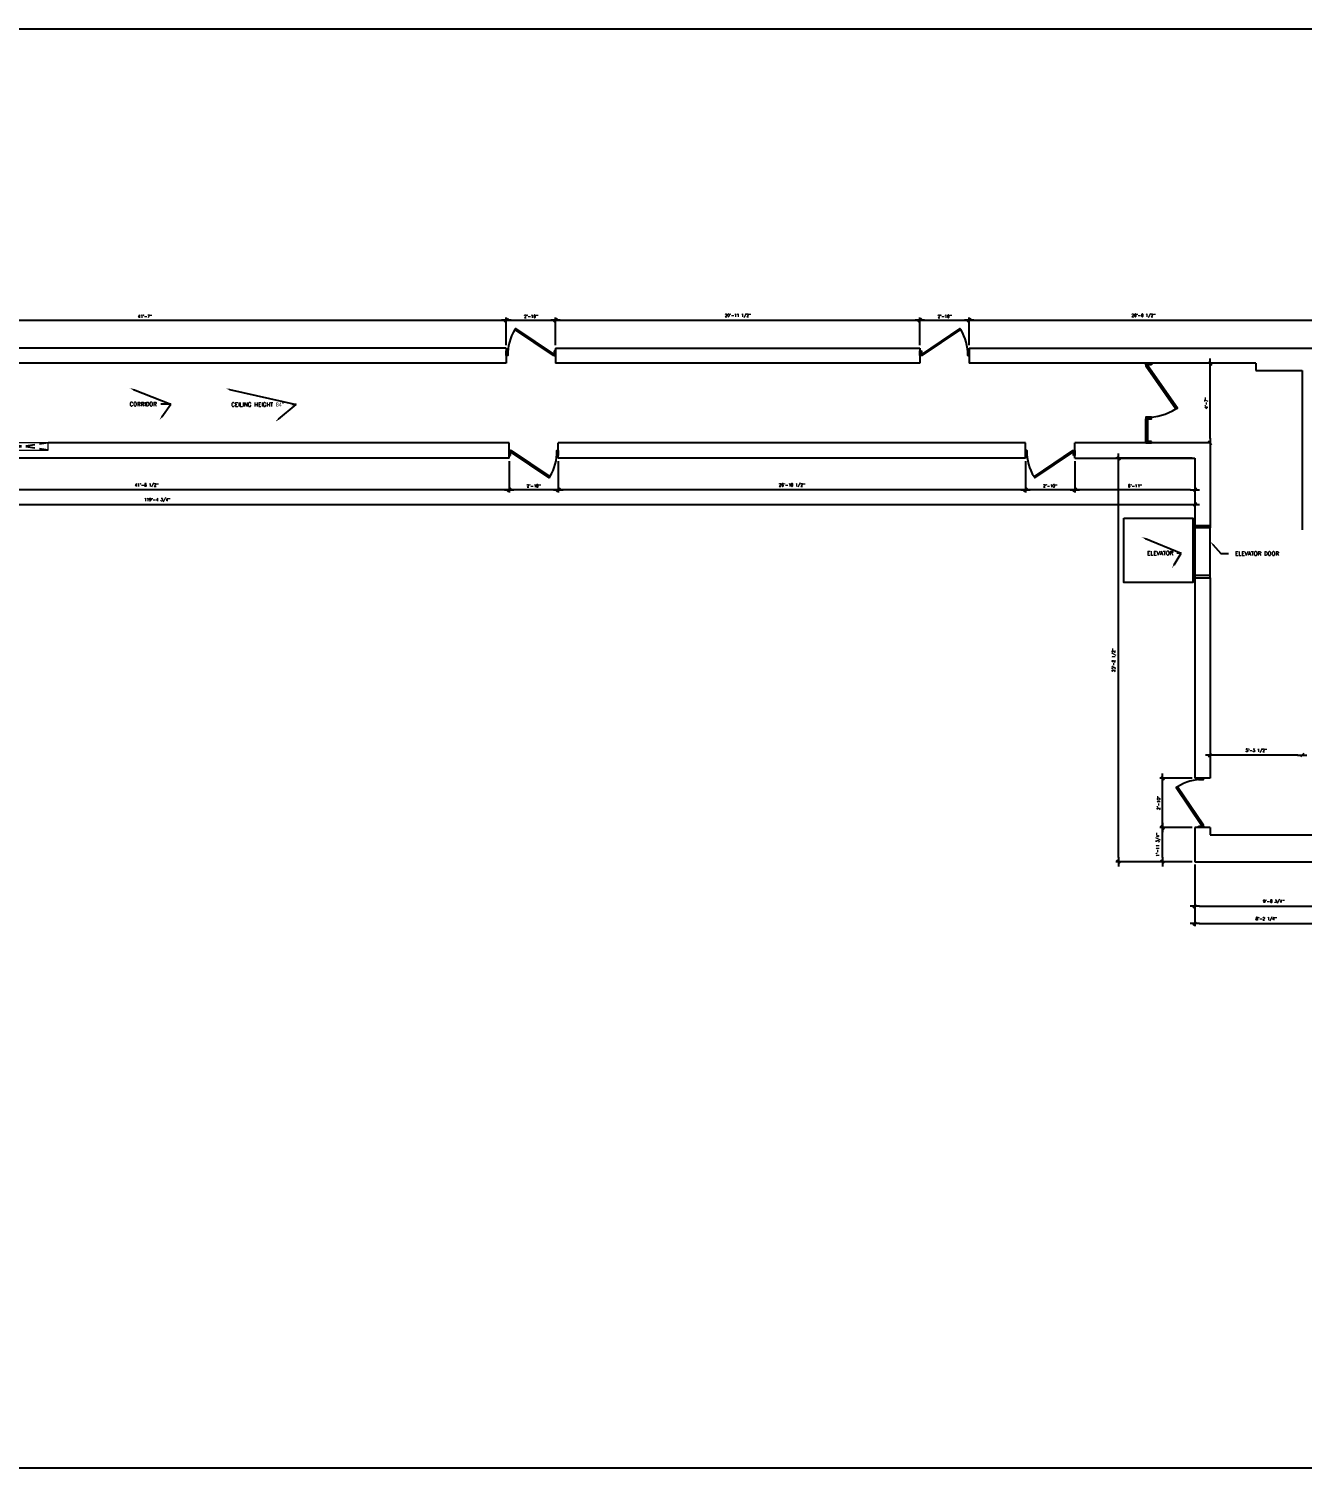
# Model space of a CAD drawing. Header units: inches. Extents: x -11160 to 9368, y -3485 to 2663.
# Drawn here: x -4415 to -3536, y -2214 to -1220 of the extents above; entities that cross this region are included whole.
import ezdxf
from ezdxf import colors
from ezdxf.entities.mleader import LeaderData, LeaderLine
from ezdxf.math import Vec2, Vec3

# ---------------------------------------------------------------- set-up
doc = ezdxf.new("R2010")
doc.units = ezdxf.units.IN
doc.header["$MEASUREMENT"] = 0
doc.linetypes.add('HIDDEN', pattern=[0.375, 0.25, -0.125])
for name, color, linetype in [('A-WALL', 4, 'Continuous'), ('A-WINDOW', 1, 'Continuous'), ('SM-COM-PLUMBING', 2, 'Continuous'), ('SM-FF-HATCH', 8, 'Continuous'), ('SM-RCP-TEXT', 2, 'Continuous'), ('YP-DOOR', 1, 'Continuous')]:
    doc.layers.add(name, color=color, linetype=linetype)
doc.layers.add('I-8-Gray', color=1, linetype='Continuous', lineweight=9)
doc.styles.add('SM-LEADER-00', font='romans.shx')
doc.styles.add('SMI-24', font='romans.shx', dxfattribs={"height": 2})
doc.dimstyles.new('SMI-24', dxfattribs={"dimscale": 24, "dimtxt": 2, "dimasz": 0.125, "dimexe": 0.078125, "dimexo": 0.078125, "dimgap": 0.0625, "dimtad": 1, "dimdec": 3, "dimrnd": 0.25, "dimzin": 3, "dimdsep": 46, "dimlunit": 4, "dimtxsty": 'SMI-24', "dimblk": 'SMI-thick', "dimcen": 0.09375, "dimclrd": 1, "dimclre": 1, "dimclrt": 2, "dimadec": 0, "dimazin": 0, "dimtfac": 0.09375, "dimtdec": 3, "dimtmove": 2, "dimatfit": 3, "dimfxl": 0.078125, "dimfrac": 2, "dimtolj": 1, "dimtzin": 3, "dimarcsym": 0})

# ---------------------------------------------------------------- blocks, each defined once
blk = doc.blocks.new('SMI-thick')
at = {"color": 0, "linetype": 'Continuous'}
blk.add_line((-1.08, 0), (1.08, 0), dxfattribs=at)
at = {"color": 4, "linetype": 'Continuous'}
blk.add_line((0.39, 0.39), (-0.39, -0.39), dxfattribs=at)
blk = doc.blocks.new('*D547')
at = {"layer": 'A-WALL', "color": 1, "lineweight": -2, "transparency": 16777216}
for p, q in [((-3609.6, -1796.86), (-3609.6, -1827.43)), ((-3500.96, -1796.86), (-3500.96, -1827.43)), ((-3606.6, -1825.55), (-3503.96, -1825.55))]:
    blk.add_line(p, q, dxfattribs=at)
at = {"layer": 'Defpoints', "color": 0, "transparency": 16777216}
for p in [(-3609.6, -1794.99), (-3500.96, -1794.99), (-3500.96, -1825.55)]:
    blk.add_point(p, dxfattribs=at)
at = {"layer": 'A-WALL', "color": 1, "lineweight": -2, "transparency": 16777216, "xscale": 3, "yscale": 3, "zscale": 3, "rotation": 180}
blk.add_blockref('SMI-thick', (-3609.6, -1825.55), dxfattribs=at)
at = {"layer": 'A-WALL', "color": 1, "lineweight": -2, "transparency": 16777216, "xscale": 3, "yscale": 3, "zscale": 3}
blk.add_blockref('SMI-thick', (-3500.96, -1825.55), dxfattribs=at)
at = {"layer": 'A-WALL', "color": 2, "transparency": 16777216, "insert": (-3555.28, -1822.53), "char_height": 2, "attachment_point": 5, "style": 'SMI-24'}
blk.add_mtext('\\A1;9\'-0 3/4"', dxfattribs=at)
blk = doc.blocks.new('*D575')
at = {"layer": 'Defpoints', "color": 0, "transparency": 16777216}
for p in [(-3609.6, -1794.99), (-3511.37, -1794.99), (-3511.37, -1837.64)]:
    blk.add_point(p, dxfattribs=at)
at = {"layer": 'SM-COM-PLUMBING', "color": 1, "lineweight": -2, "transparency": 16777216}
for p, q in [((-3609.6, -1796.86), (-3609.6, -1839.52)), ((-3511.37, -1796.86), (-3511.37, -1839.52)), ((-3606.6, -1837.64), (-3514.37, -1837.64))]:
    blk.add_line(p, q, dxfattribs=at)
at = {"layer": 'SM-COM-PLUMBING', "color": 1, "lineweight": -2, "transparency": 16777216, "xscale": 3, "yscale": 3, "zscale": 3, "rotation": 180}
blk.add_blockref('SMI-thick', (-3609.6, -1837.64), dxfattribs=at)
at = {"layer": 'SM-COM-PLUMBING', "color": 1, "lineweight": -2, "transparency": 16777216, "xscale": 3, "yscale": 3, "zscale": 3}
blk.add_blockref('SMI-thick', (-3511.37, -1837.64), dxfattribs=at)
at = {"layer": 'SM-COM-PLUMBING', "color": 2, "transparency": 16777216, "insert": (-3560.48, -1834.62), "char_height": 2, "attachment_point": 5, "style": 'SMI-24'}
blk.add_mtext('\\A1;8\'-2 1/4"', dxfattribs=at)
blk = doc.blocks.new('*D576')
at = {"layer": 'Defpoints', "color": 0, "transparency": 16777216}
for p in [(-3632, -1771.31), (-3609.6, -1771.31), (-3609.6, -1794.99)]:
    blk.add_point(p, dxfattribs=at)
at = {"layer": 'SM-COM-PLUMBING', "color": 1, "lineweight": -2, "transparency": 16777216}
for p, q in [((-3611.47, -1771.31), (-3633.87, -1771.31)), ((-3632, -1791.99), (-3632, -1774.31)), ((-3611.47, -1794.99), (-3633.87, -1794.99))]:
    blk.add_line(p, q, dxfattribs=at)
at = {"layer": 'SM-COM-PLUMBING', "color": 1, "lineweight": -2, "transparency": 16777216, "xscale": 3, "yscale": 3, "zscale": 3}
for p, rotation in [((-3632, -1771.31), 90), ((-3632, -1794.99), 270)]:
    blk.add_blockref('SMI-thick', p, dxfattribs=dict(at, rotation=rotation))
at = {"layer": 'SM-COM-PLUMBING', "color": 2, "transparency": 16777216, "insert": (-3635.02, -1783.15), "char_height": 2, "attachment_point": 5, "rotation": 90, "style": 'SMI-24'}
blk.add_mtext('\\A1;1\'-11 3/4"', dxfattribs=at)
blk = doc.blocks.new('*D577')
at = {"layer": 'Defpoints', "color": 0, "transparency": 16777216}
for p in [(-3632, -1737.31), (-3609.6, -1737.31), (-3609.6, -1771.31)]:
    blk.add_point(p, dxfattribs=at)
at = {"layer": 'SM-COM-PLUMBING', "color": 1, "lineweight": -2, "transparency": 16777216}
for p, q in [((-3611.47, -1737.31), (-3633.87, -1737.31)), ((-3632, -1768.31), (-3632, -1740.31)), ((-3611.47, -1771.31), (-3633.87, -1771.31))]:
    blk.add_line(p, q, dxfattribs=at)
at = {"layer": 'SM-COM-PLUMBING', "color": 1, "lineweight": -2, "transparency": 16777216, "xscale": 3, "yscale": 3, "zscale": 3}
for p, rotation in [((-3632, -1737.31), 90), ((-3632, -1771.31), 270)]:
    blk.add_blockref('SMI-thick', p, dxfattribs=dict(at, rotation=rotation))
at = {"layer": 'SM-COM-PLUMBING', "color": 2, "transparency": 16777216, "insert": (-3634.69, -1754.31), "char_height": 2, "attachment_point": 5, "rotation": 90, "style": 'SMI-24'}
blk.add_mtext('\\A1;2\'-10"', dxfattribs=at)
blk = doc.blocks.new('*D578')
at = {"layer": 'Defpoints', "color": 0, "transparency": 16777216}
for p in [(-3662.41, -1516.49), (-3609.6, -1516.49), (-3609.6, -1794.99)]:
    blk.add_point(p, dxfattribs=at)
at = {"layer": 'SM-COM-PLUMBING', "color": 1, "lineweight": -2, "transparency": 16777216}
for p, q in [((-3611.47, -1516.49), (-3664.29, -1516.49)), ((-3662.41, -1791.99), (-3662.41, -1519.49)), ((-3611.47, -1794.99), (-3664.29, -1794.99))]:
    blk.add_line(p, q, dxfattribs=at)
at = {"layer": 'SM-COM-PLUMBING', "color": 1, "lineweight": -2, "transparency": 16777216, "xscale": 3, "yscale": 3, "zscale": 3}
for p, rotation in [((-3662.41, -1516.49), 90), ((-3662.41, -1794.99), 270)]:
    blk.add_blockref('SMI-thick', p, dxfattribs=dict(at, rotation=rotation))
at = {"layer": 'SM-COM-PLUMBING', "color": 2, "transparency": 16777216, "insert": (-3665.44, -1655.74), "char_height": 2, "attachment_point": 5, "rotation": 90, "style": 'SMI-24'}
blk.add_mtext('\\A1;23\'-2 1/2"', dxfattribs=at)
blk = doc.blocks.new('*D579')
at = {"layer": 'Defpoints', "color": 0, "transparency": 16777216}
for p in [(-3599.04, -1450.93), (-3599.04, -1450.93), (-3599.04, -1505.93)]:
    blk.add_point(p, dxfattribs=at)
at = {"layer": 'SM-COM-PLUMBING', "color": 1, "lineweight": -2, "transparency": 16777216}
blk.add_line((-3599.04, -1502.93), (-3599.04, -1453.93), dxfattribs=at)
at = {"layer": 'SM-COM-PLUMBING', "color": 1, "lineweight": -2, "transparency": 16777216, "xscale": 3, "yscale": 3, "zscale": 3}
for p, rotation in [((-3599.04, -1450.93), 90), ((-3599.04, -1505.93), 270)]:
    blk.add_blockref('SMI-thick', p, dxfattribs=dict(at, rotation=rotation))
at = {"layer": 'SM-COM-PLUMBING', "color": 2, "transparency": 16777216, "insert": (-3601.73, -1478.43), "char_height": 2, "attachment_point": 5, "rotation": 90, "style": 'SMI-24'}
blk.add_mtext('\\A1;4\'-7"', dxfattribs=at)
blk = doc.blocks.new('*D580')
at = {"layer": 'Defpoints', "color": 0, "transparency": 16777216}
for p in [(-3599.04, -1721.49), (-3599.04, -1721.49), (-3535.55, -1721.49)]:
    blk.add_point(p, dxfattribs=at)
at = {"layer": 'SM-COM-PLUMBING', "color": 1, "lineweight": -2, "transparency": 16777216}
blk.add_line((-3538.55, -1721.49), (-3596.04, -1721.49), dxfattribs=at)
at = {"layer": 'SM-COM-PLUMBING', "color": 1, "lineweight": -2, "transparency": 16777216, "xscale": 3, "yscale": 3, "zscale": 3, "rotation": 180}
blk.add_blockref('SMI-thick', (-3599.04, -1721.49), dxfattribs=at)
at = {"layer": 'SM-COM-PLUMBING', "color": 1, "lineweight": -2, "transparency": 16777216, "xscale": 3, "yscale": 3, "zscale": 3}
blk.add_blockref('SMI-thick', (-3535.55, -1721.49), dxfattribs=at)
at = {"layer": 'SM-COM-PLUMBING', "color": 2, "transparency": 16777216, "insert": (-3567.3, -1718.46), "char_height": 2, "attachment_point": 5, "style": 'SMI-24'}
blk.add_mtext('\\A1;5\'-3 1/2"', dxfattribs=at)
blk = doc.blocks.new('*D581')
at = {"layer": 'Defpoints', "color": 0, "transparency": 16777216}
for p in [(-3692.54, -1516.49), (-3609.6, -1516.49), (-3692.54, -1538.2)]:
    blk.add_point(p, dxfattribs=at)
at = {"layer": 'SM-COM-PLUMBING', "color": 1, "lineweight": -2, "transparency": 16777216}
for p, q in [((-3692.54, -1518.36), (-3692.54, -1540.08)), ((-3609.6, -1518.36), (-3609.6, -1540.08)), ((-3612.6, -1538.2), (-3689.54, -1538.2))]:
    blk.add_line(p, q, dxfattribs=at)
at = {"layer": 'SM-COM-PLUMBING', "color": 1, "lineweight": -2, "transparency": 16777216, "xscale": 3, "yscale": 3, "zscale": 3, "rotation": 180}
blk.add_blockref('SMI-thick', (-3692.54, -1538.2), dxfattribs=at)
at = {"layer": 'SM-COM-PLUMBING', "color": 1, "lineweight": -2, "transparency": 16777216, "xscale": 3, "yscale": 3, "zscale": 3}
blk.add_blockref('SMI-thick', (-3609.6, -1538.2), dxfattribs=at)
at = {"layer": 'SM-COM-PLUMBING', "color": 2, "transparency": 16777216, "insert": (-3651.07, -1535.51), "char_height": 2, "attachment_point": 5, "style": 'SMI-24'}
blk.add_mtext('\\A1;6\'-11"', dxfattribs=at)
blk = doc.blocks.new('*D582')
at = {"layer": 'Defpoints', "color": 0, "transparency": 16777216}
for p in [(-3726.54, -1516.49), (-3692.54, -1516.49), (-3726.54, -1538.2)]:
    blk.add_point(p, dxfattribs=at)
at = {"layer": 'SM-COM-PLUMBING', "color": 1, "lineweight": -2, "transparency": 16777216}
for p, q in [((-3726.54, -1518.36), (-3726.54, -1540.08)), ((-3692.54, -1518.36), (-3692.54, -1540.08)), ((-3695.54, -1538.2), (-3723.54, -1538.2))]:
    blk.add_line(p, q, dxfattribs=at)
at = {"layer": 'SM-COM-PLUMBING', "color": 1, "lineweight": -2, "transparency": 16777216, "xscale": 3, "yscale": 3, "zscale": 3, "rotation": 180}
blk.add_blockref('SMI-thick', (-3726.54, -1538.2), dxfattribs=at)
at = {"layer": 'SM-COM-PLUMBING', "color": 1, "lineweight": -2, "transparency": 16777216, "xscale": 3, "yscale": 3, "zscale": 3}
blk.add_blockref('SMI-thick', (-3692.54, -1538.2), dxfattribs=at)
at = {"layer": 'SM-COM-PLUMBING', "color": 2, "transparency": 16777216, "insert": (-3709.54, -1535.51), "char_height": 2, "attachment_point": 5, "style": 'SMI-24'}
blk.add_mtext('\\A1;2\'-10"', dxfattribs=at)
blk = doc.blocks.new('*D583')
at = {"layer": 'Defpoints', "color": 0, "transparency": 16777216}
for p in [(-4049.02, -1516.49), (-3726.54, -1516.49), (-4049.02, -1538.2)]:
    blk.add_point(p, dxfattribs=at)
at = {"layer": 'SM-COM-PLUMBING', "color": 1, "lineweight": -2, "transparency": 16777216}
for p, q in [((-4049.02, -1518.36), (-4049.02, -1540.08)), ((-3726.54, -1518.36), (-3726.54, -1540.08)), ((-3729.54, -1538.2), (-4046.02, -1538.2))]:
    blk.add_line(p, q, dxfattribs=at)
at = {"layer": 'SM-COM-PLUMBING', "color": 1, "lineweight": -2, "transparency": 16777216, "xscale": 3, "yscale": 3, "zscale": 3, "rotation": 180}
blk.add_blockref('SMI-thick', (-4049.02, -1538.2), dxfattribs=at)
at = {"layer": 'SM-COM-PLUMBING', "color": 1, "lineweight": -2, "transparency": 16777216, "xscale": 3, "yscale": 3, "zscale": 3}
blk.add_blockref('SMI-thick', (-3726.54, -1538.2), dxfattribs=at)
at = {"layer": 'SM-COM-PLUMBING', "color": 2, "transparency": 16777216, "insert": (-3887.78, -1535.18), "char_height": 2, "attachment_point": 5, "style": 'SMI-24'}
blk.add_mtext('\\A1;26\'-10 1/2"', dxfattribs=at)
blk = doc.blocks.new('*D584')
at = {"layer": 'Defpoints', "color": 0, "transparency": 16777216}
for p in [(-4083.02, -1516.49), (-4049.02, -1516.49), (-4083.02, -1538.2)]:
    blk.add_point(p, dxfattribs=at)
at = {"layer": 'SM-COM-PLUMBING', "color": 1, "lineweight": -2, "transparency": 16777216}
for p, q in [((-4083.02, -1518.36), (-4083.02, -1540.08)), ((-4049.02, -1518.36), (-4049.02, -1540.08)), ((-4052.02, -1538.2), (-4080.02, -1538.2))]:
    blk.add_line(p, q, dxfattribs=at)
at = {"layer": 'SM-COM-PLUMBING', "color": 1, "lineweight": -2, "transparency": 16777216, "xscale": 3, "yscale": 3, "zscale": 3, "rotation": 180}
blk.add_blockref('SMI-thick', (-4083.02, -1538.2), dxfattribs=at)
at = {"layer": 'SM-COM-PLUMBING', "color": 1, "lineweight": -2, "transparency": 16777216, "xscale": 3, "yscale": 3, "zscale": 3}
blk.add_blockref('SMI-thick', (-4049.02, -1538.2), dxfattribs=at)
at = {"layer": 'SM-COM-PLUMBING', "color": 2, "transparency": 16777216, "insert": (-4066.02, -1535.51), "char_height": 2, "attachment_point": 5, "style": 'SMI-24'}
blk.add_mtext('\\A1;2\'-10"', dxfattribs=at)
blk = doc.blocks.new('*D585')
at = {"layer": 'Defpoints', "color": 0, "transparency": 16777216}
for p in [(-4583.4, -1516.49), (-4083.02, -1516.49), (-4583.4, -1538.2)]:
    blk.add_point(p, dxfattribs=at)
at = {"layer": 'SM-COM-PLUMBING', "color": 1, "lineweight": -2, "transparency": 16777216}
for p, q in [((-4583.4, -1518.36), (-4583.4, -1540.08)), ((-4083.02, -1518.36), (-4083.02, -1540.08)), ((-4086.02, -1538.2), (-4580.4, -1538.2))]:
    blk.add_line(p, q, dxfattribs=at)
at = {"layer": 'SM-COM-PLUMBING', "color": 1, "lineweight": -2, "transparency": 16777216, "xscale": 3, "yscale": 3, "zscale": 3, "rotation": 180}
blk.add_blockref('SMI-thick', (-4583.4, -1538.2), dxfattribs=at)
at = {"layer": 'SM-COM-PLUMBING', "color": 1, "lineweight": -2, "transparency": 16777216, "xscale": 3, "yscale": 3, "zscale": 3}
blk.add_blockref('SMI-thick', (-4083.02, -1538.2), dxfattribs=at)
at = {"layer": 'SM-COM-PLUMBING', "color": 2, "transparency": 16777216, "insert": (-4333.21, -1535.18), "char_height": 2, "attachment_point": 5, "style": 'SMI-24'}
blk.add_mtext('\\A1;41\'-8 1/2"', dxfattribs=at)
blk = doc.blocks.new('*D592')
at = {"layer": 'Defpoints', "color": 0, "transparency": 16777216}
for p in [(-5042.28, -1505.93), (-3609.6, -1516.49), (-3609.6, -1548.38)]:
    blk.add_point(p, dxfattribs=at)
at = {"layer": 'SM-COM-PLUMBING', "color": 1, "lineweight": -2, "transparency": 16777216}
for p, q in [((-5042.28, -1507.8), (-5042.28, -1550.26)), ((-3609.6, -1518.36), (-3609.6, -1550.26)), ((-5039.28, -1548.38), (-3612.6, -1548.38))]:
    blk.add_line(p, q, dxfattribs=at)
at = {"layer": 'SM-COM-PLUMBING', "color": 1, "lineweight": -2, "transparency": 16777216, "xscale": 3, "yscale": 3, "zscale": 3, "rotation": 180}
blk.add_blockref('SMI-thick', (-5042.28, -1548.38), dxfattribs=at)
at = {"layer": 'SM-COM-PLUMBING', "color": 1, "lineweight": -2, "transparency": 16777216, "xscale": 3, "yscale": 3, "zscale": 3}
blk.add_blockref('SMI-thick', (-3609.6, -1548.38), dxfattribs=at)
at = {"layer": 'SM-COM-PLUMBING', "color": 2, "transparency": 16777216, "insert": (-4325.94, -1545.36), "char_height": 2, "attachment_point": 5, "style": 'SMI-24'}
blk.add_mtext('\\A1;119\'-4 3/4"', dxfattribs=at)
blk = doc.blocks.new('*D600')
at = {"layer": 'Defpoints', "color": 0, "transparency": 16777216}
for p in [(-4084.9, -1421.19), (-4583.94, -1440.36), (-4084.9, -1440.36)]:
    blk.add_point(p, dxfattribs=at)
at = {"layer": 'SM-COM-PLUMBING', "color": 1, "lineweight": -2, "transparency": 16777216}
for p, q in [((-4583.94, -1438.49), (-4583.94, -1419.31)), ((-4084.9, -1438.49), (-4084.9, -1419.31)), ((-4580.94, -1421.19), (-4087.9, -1421.19))]:
    blk.add_line(p, q, dxfattribs=at)
at = {"layer": 'SM-COM-PLUMBING', "color": 1, "lineweight": -2, "transparency": 16777216, "xscale": 3, "yscale": 3, "zscale": 3, "rotation": 180}
blk.add_blockref('SMI-thick', (-4583.94, -1421.19), dxfattribs=at)
at = {"layer": 'SM-COM-PLUMBING', "color": 1, "lineweight": -2, "transparency": 16777216, "xscale": 3, "yscale": 3, "zscale": 3}
blk.add_blockref('SMI-thick', (-4084.9, -1421.19), dxfattribs=at)
at = {"layer": 'SM-COM-PLUMBING', "color": 2, "transparency": 16777216, "insert": (-4334.42, -1418.5), "char_height": 2, "attachment_point": 5, "style": 'SMI-24'}
blk.add_mtext('\\A1;41\'-7"', dxfattribs=at)
blk = doc.blocks.new('*D601')
at = {"layer": 'Defpoints', "color": 0, "transparency": 16777216}
for p in [(-4050.9, -1421.19), (-4084.9, -1440.36), (-4050.9, -1440.36)]:
    blk.add_point(p, dxfattribs=at)
at = {"layer": 'SM-COM-PLUMBING', "color": 1, "lineweight": -2, "transparency": 16777216}
for p, q in [((-4084.9, -1438.49), (-4084.9, -1419.31)), ((-4050.9, -1438.49), (-4050.9, -1419.31)), ((-4081.9, -1421.19), (-4053.9, -1421.19))]:
    blk.add_line(p, q, dxfattribs=at)
at = {"layer": 'SM-COM-PLUMBING', "color": 1, "lineweight": -2, "transparency": 16777216, "xscale": 3, "yscale": 3, "zscale": 3, "rotation": 180}
blk.add_blockref('SMI-thick', (-4084.9, -1421.19), dxfattribs=at)
at = {"layer": 'SM-COM-PLUMBING', "color": 1, "lineweight": -2, "transparency": 16777216, "xscale": 3, "yscale": 3, "zscale": 3}
blk.add_blockref('SMI-thick', (-4050.9, -1421.19), dxfattribs=at)
at = {"layer": 'SM-COM-PLUMBING', "color": 2, "transparency": 16777216, "insert": (-4067.9, -1418.5), "char_height": 2, "attachment_point": 5, "style": 'SMI-24'}
blk.add_mtext('\\A1;2\'-10"', dxfattribs=at)
blk = doc.blocks.new('*D602')
at = {"layer": 'Defpoints', "color": 0, "transparency": 16777216}
for p in [(-3799.39, -1421.19), (-4050.9, -1440.36), (-3799.39, -1440.36)]:
    blk.add_point(p, dxfattribs=at)
at = {"layer": 'SM-COM-PLUMBING', "color": 1, "lineweight": -2, "transparency": 16777216}
for p, q in [((-4050.9, -1438.49), (-4050.9, -1419.31)), ((-3799.39, -1438.49), (-3799.39, -1419.31)), ((-4047.9, -1421.19), (-3802.39, -1421.19))]:
    blk.add_line(p, q, dxfattribs=at)
at = {"layer": 'SM-COM-PLUMBING', "color": 1, "lineweight": -2, "transparency": 16777216, "xscale": 3, "yscale": 3, "zscale": 3, "rotation": 180}
blk.add_blockref('SMI-thick', (-4050.9, -1421.19), dxfattribs=at)
at = {"layer": 'SM-COM-PLUMBING', "color": 1, "lineweight": -2, "transparency": 16777216, "xscale": 3, "yscale": 3, "zscale": 3}
blk.add_blockref('SMI-thick', (-3799.39, -1421.19), dxfattribs=at)
at = {"layer": 'SM-COM-PLUMBING', "color": 2, "transparency": 16777216, "insert": (-3925.14, -1418.16), "char_height": 2, "attachment_point": 5, "style": 'SMI-24'}
blk.add_mtext('\\A1;20\'-11 1/2"', dxfattribs=at)
blk = doc.blocks.new('*D603')
at = {"layer": 'Defpoints', "color": 0, "transparency": 16777216}
for p in [(-3765.39, -1421.19), (-3799.39, -1440.36), (-3765.39, -1440.36)]:
    blk.add_point(p, dxfattribs=at)
at = {"layer": 'SM-COM-PLUMBING', "color": 1, "lineweight": -2, "transparency": 16777216}
for p, q in [((-3799.39, -1438.49), (-3799.39, -1419.31)), ((-3765.39, -1438.49), (-3765.39, -1419.31)), ((-3796.39, -1421.19), (-3768.39, -1421.19))]:
    blk.add_line(p, q, dxfattribs=at)
at = {"layer": 'SM-COM-PLUMBING', "color": 1, "lineweight": -2, "transparency": 16777216, "xscale": 3, "yscale": 3, "zscale": 3, "rotation": 180}
blk.add_blockref('SMI-thick', (-3799.39, -1421.19), dxfattribs=at)
at = {"layer": 'SM-COM-PLUMBING', "color": 1, "lineweight": -2, "transparency": 16777216, "xscale": 3, "yscale": 3, "zscale": 3}
blk.add_blockref('SMI-thick', (-3765.39, -1421.19), dxfattribs=at)
at = {"layer": 'SM-COM-PLUMBING', "color": 2, "transparency": 16777216, "insert": (-3782.39, -1418.5), "char_height": 2, "attachment_point": 5, "style": 'SMI-24'}
blk.add_mtext('\\A1;2\'-10"', dxfattribs=at)
blk = doc.blocks.new('*D604')
at = {"layer": 'Defpoints', "color": 0, "transparency": 16777216}
for p in [(-3524.99, -1421.19), (-3765.39, -1440.36), (-3524.99, -1440.36)]:
    blk.add_point(p, dxfattribs=at)
at = {"layer": 'SM-COM-PLUMBING', "color": 1, "lineweight": -2, "transparency": 16777216}
for p, q in [((-3765.39, -1438.49), (-3765.39, -1419.31)), ((-3524.99, -1438.49), (-3524.99, -1419.31)), ((-3762.39, -1421.19), (-3527.99, -1421.19))]:
    blk.add_line(p, q, dxfattribs=at)
at = {"layer": 'SM-COM-PLUMBING', "color": 1, "lineweight": -2, "transparency": 16777216, "xscale": 3, "yscale": 3, "zscale": 3, "rotation": 180}
blk.add_blockref('SMI-thick', (-3765.39, -1421.19), dxfattribs=at)
at = {"layer": 'SM-COM-PLUMBING', "color": 1, "lineweight": -2, "transparency": 16777216, "xscale": 3, "yscale": 3, "zscale": 3}
blk.add_blockref('SMI-thick', (-3524.99, -1421.19), dxfattribs=at)
at = {"layer": 'SM-COM-PLUMBING', "color": 2, "transparency": 16777216, "insert": (-3645.19, -1418.16), "char_height": 2, "attachment_point": 5, "style": 'SMI-24'}
blk.add_mtext('\\A1;20\'-0 1/2"', dxfattribs=at)

msp = doc.modelspace()

# ---------------------------------------------------------------- linework, layer by layer
at = {"layer": 'A-WALL'}
for p, q in [((-4084.89551, -1440.36495), (-4583.94213, -1440.36495)), ((-4084.89551, -1440.36495), (-4084.89551, -1450.92601)), ((-4050.89551, -1440.36495), (-3799.38702, -1440.36495)), ((-4050.89551, -1440.36495), (-4050.89551, -1450.92601)), ((-3799.38702, -1440.36495), (-3799.38702, -1450.92601)), ((-3765.38702, -1440.36495), (-3524.99357, -1440.36495)), ((-3765.38702, -1440.36495), (-3765.38702, -1450.92601)), ((-4084.89551, -1450.92601), (-4583.94213, -1450.92601)), ((-3799.38702, -1450.92601), (-4050.89551, -1450.92601)), ((-3567.55464, -1450.92601), (-3765.38702, -1450.92601)), ((-3567.55464, -1450.92601), (-3567.55464, -1455.92601)), ((-3567.55464, -1455.92601), (-3535.55464, -1455.92601)), ((-3535.55464, -1455.92601), (-3535.55464, -1565.92601)), ((-4083.0157, -1505.92601), (-4401.03638, -1505.92601)), ((-4083.0157, -1516.48708), (-4083.0157, -1505.92601)), ((-3726.53638, -1505.92601), (-4049.0157, -1505.92601)), ((-4049.0157, -1516.48708), (-4049.0157, -1505.92601)), ((-3726.53638, -1516.48708), (-3726.53638, -1505.92601)), ((-3599.03638, -1505.92601), (-3692.53638, -1505.92601)), ((-3692.53638, -1516.48708), (-3692.53638, -1505.92601)), ((-3599.03638, -1505.92601), (-3599.03638, -1562.92601)), ((-4401.03638, -1516.48708), (-4573.90102, -1516.48708)), ((-4083.0157, -1516.48708), (-4401.03638, -1516.48708)), ((-3726.53638, -1516.48708), (-4049.0157, -1516.48708)), ((-3692.53638, -1516.48708), (-3609.59745, -1516.48708)), ((-3609.59745, -1516.48708), (-3609.59745, -1562.92601)), ((-3609.59745, -1562.92601), (-3599.03638, -1562.92601)), ((-3609.59745, -1598.92601), (-3599.03638, -1598.92601)), ((-3609.59745, -1598.92601), (-3609.59745, -1659.42601)), ((-3599.03638, -1598.92601), (-3599.03638, -1737.31029)), ((-3609.59745, -1659.42601), (-3609.59745, -1737.31029)), ((-3599.03638, -1737.31029), (-3609.59745, -1737.31029)), ((-3599.03638, -1771.31029), (-3609.59745, -1771.31029)), ((-3609.59745, -1771.31029), (-3609.59745, -1794.98708)), ((-3599.03638, -1771.31029), (-3599.03638, -1776.48708)), ((-3599.03638, -1776.48708), (-3500.95602, -1776.48708)), ((-3609.59745, -1794.98708), (-3500.95602, -1794.98708))]:
    msp.add_line(p, q, dxfattribs=at)
at = {"layer": 'A-WALL', "color": 8}
for centre, radius, start, end in [((-4051.79925, -1444.79358), 32.14749, 147.87178045, 181.51850923), ((-3798.48328, -1444.79358), 32.14749, 358.48149077, 32.12821955), ((-3642.49558, -1450.86022), 37.26895, 268.48149077, 302.12821955), ((-4082.11196, -1512.05845), 32.14749, 327.87178045, 1.51850923), ((-3693.44012, -1512.05845), 32.14749, 178.48149077, 212.12821955), ((-3604.52848, -1770.40655), 32.14749, 88.48149077, 122.12821955)]:
    msp.add_arc(centre, radius, start, end, dxfattribs=at)
at = {"layer": 'A-WINDOW', "color": 3}
for points in [[(-4083.93502, -1442.25676), (-4083.93502, -1445.64547), (-4084.89551, -1445.64547), (-4084.89551, -1442.25676)], [(-4051.856, -1442.25676), (-4051.856, -1445.64548), (-4050.89551, -1445.64548), (-4050.89551, -1442.25676)], [(-3798.42653, -1442.25676), (-3798.42653, -1445.64548), (-3799.38702, -1445.64548), (-3799.38702, -1442.25676)], [(-3766.34751, -1442.25676), (-3766.34751, -1445.64547), (-3765.38702, -1445.64547), (-3765.38702, -1442.25676)], [(-3639.55463, -1452.03952), (-3643.48321, -1452.03952), (-3643.48321, -1450.92601), (-3639.55463, -1450.92601)], [(-3639.55463, -1488.11608), (-3643.48321, -1488.11608), (-3643.48321, -1489.22959), (-3639.55463, -1489.22959)], [(-3639.55463, -1504.81251), (-3643.48321, -1504.81251), (-3643.48321, -1505.92601), (-3639.55463, -1505.92601)], [(-4082.05521, -1514.59527), (-4082.05521, -1511.20655), (-4083.0157, -1511.20655), (-4083.0157, -1514.59527)], [(-4049.97619, -1514.59527), (-4049.97619, -1511.20656), (-4049.0157, -1511.20656), (-4049.0157, -1514.59527)], [(-3725.57589, -1514.59527), (-3725.57589, -1511.20656), (-3726.53638, -1511.20656), (-3726.53638, -1514.59527)], [(-3693.49687, -1514.59527), (-3693.49687, -1511.20655), (-3692.53638, -1511.20655), (-3692.53638, -1514.59527)], [(-3607.0653, -1738.27078), (-3603.67658, -1738.27078), (-3603.67658, -1737.31029), (-3607.0653, -1737.31029)], [(-3607.06529, -1770.3498), (-3603.67657, -1770.3498), (-3603.67657, -1771.31029), (-3607.06529, -1771.31029)]]:
    msp.add_lwpolyline(points, close=True, dxfattribs=at)
at = {"layer": 'Defpoints', "color": 6}
msp.add_lwpolyline([(-5471.32461, -1220.03024), (-2050.75342, -1220.03024), (-2050.75342, -2213.56466), (-5471.32461, -2213.56466)], close=True, dxfattribs=at)
at = {"layer": 'I-8-Gray'}
msp.add_lwpolyline([(-4435.03638, -1510.91319), (-4401.03638, -1510.91319), (-4401.03638, -1505.92601), (-4435.03638, -1505.92601)], close=True, dxfattribs=at)
at = {"layer": 'SM-COM-PLUMBING'}
for p, q in [((-3609.59745, -1564.44513), (-3609.59745, -1597.4069)), ((-3599.03638, -1597.4069), (-3599.03638, -1564.44513))]:
    msp.add_line(p, q, dxfattribs=at)
for points in [[(-3658.78165, -1557.72625), (-3610.98207, -1557.72625), (-3610.98207, -1602.2722), (-3658.78165, -1602.2722)], [(-3609.59745, -1562.92601), (-3599.03638, -1562.92601), (-3599.03638, -1564.44513), (-3609.59745, -1564.44513)], [(-3609.59745, -1598.92601), (-3599.03638, -1598.92601), (-3599.03638, -1597.4069), (-3609.59745, -1597.4069)]]:
    msp.add_lwpolyline(points, close=True, dxfattribs=at)
at = {"layer": 'SM-FF-HATCH', "linetype": 'HIDDEN', "ltscale": 25}
for p, q in [((-4401.03638, -1505.92601), (-4435.03638, -1510.91319)), ((-4401.03638, -1510.91319), (-4435.03638, -1505.92601))]:
    msp.add_line(p, q, dxfattribs=at)
at = {"layer": 'YP-DOOR'}
for points in [[(-4051.856, -1444.78835), (-4052.43292, -1445.64548), (-4079.02368, -1427.69703), (-4078.47848, -1426.86908)], [(-3798.42653, -1444.78835), (-3797.84961, -1445.64548), (-3771.25885, -1427.69703), (-3771.80405, -1426.86908)], [(-3642.48953, -1452.03952), (-3643.48321, -1452.70836), (-3622.67537, -1482.4218), (-3621.71552, -1481.78975)], [(-3642.25813, -1504.81251), (-3643.53502, -1504.81251), (-3643.48321, -1489.23578), (-3642.25813, -1489.22339)], [(-4082.05521, -1512.06368), (-4081.47828, -1511.20655), (-4054.88753, -1529.155), (-4055.43273, -1529.98295)], [(-3693.49687, -1512.06368), (-3694.07379, -1511.20655), (-3720.66455, -1529.155), (-3720.11935, -1529.98295)], [(-3604.5337, -1770.3498), (-3603.67657, -1769.77288), (-3621.62502, -1743.18212), (-3622.45297, -1743.72732)]]:
    msp.add_lwpolyline(points, close=True, dxfattribs=at)

# ---------------------------------------------------------------- dimensions: what is measured, and where the dimension line sits
at = {"layer": 'A-WALL'}
dim = msp.add_linear_dim(base=(-3500.95602, -1825.55175), p1=(-3609.59745, -1794.98708), p2=(-3500.95602, -1794.98708), dimstyle='SMI-24', dxfattribs=at)
dim.commit()
dim.dimension.update_dxf_attribs({"geometry": '*D547', "text_midpoint": (-3555.27673, -1822.52794)})
at = {"layer": 'SM-COM-PLUMBING'}
for base, p1, p2, picture, middle in [((-4084.89551, -1421.18622), (-4583.94213, -1440.36495), (-4084.89551, -1440.36495), '*D600', (-4334.41882, -1418.49574)), ((-4050.89551, -1421.18622), (-4084.89551, -1440.36495), (-4050.89551, -1440.36495), '*D601', (-4067.89551, -1418.49574)), ((-3799.38702, -1421.18622), (-4050.89551, -1440.36495), (-3799.38702, -1440.36495), '*D602', (-3925.14126, -1418.16241)), ((-3765.38702, -1421.18622), (-3799.38702, -1440.36495), (-3765.38702, -1440.36495), '*D603', (-3782.38702, -1418.49574)), ((-3524.99357, -1421.18622), (-3765.38702, -1440.36495), (-3524.99357, -1440.36495), '*D604', (-3645.19029, -1418.16241)), ((-3609.59745, -1548.38323), (-5042.28121, -1505.92601), (-3609.59745, -1516.48708), '*D592', (-4325.93933, -1545.35942)), ((-4583.40102, -1538.20216), (-4083.0157, -1516.48708), (-4583.40102, -1516.48708), '*D585', (-4333.20836, -1535.17835)), ((-4083.0157, -1538.20216), (-4049.0157, -1516.48708), (-4083.0157, -1516.48708), '*D584', (-4066.0157, -1535.51168)), ((-4049.0157, -1538.20216), (-3726.53638, -1516.48708), (-4049.0157, -1516.48708), '*D583', (-3887.77604, -1535.17835)), ((-3726.53638, -1538.20216), (-3692.53638, -1516.48708), (-3726.53638, -1516.48708), '*D582', (-3709.53638, -1535.51168)), ((-3692.53638, -1538.20216), (-3609.59745, -1516.48708), (-3692.53638, -1516.48708), '*D581', (-3651.06691, -1535.51168)), ((-3599.03638, -1721.48708), (-3535.55464, -1721.48708), (-3599.03638, -1721.48708), '*D580', (-3567.29551, -1718.46327)), ((-3511.36929, -1837.64083), (-3609.59745, -1794.98708), (-3511.36929, -1794.98708), '*D575', (-3560.48337, -1834.61702))]:
    dim = msp.add_linear_dim(base=base, p1=p1, p2=p2, dimstyle='SMI-24', dxfattribs=at)
    dim.commit()
    dim.dimension.update_dxf_attribs({"geometry": picture, "text_midpoint": middle})
for base, p1, p2, picture, middle in [((-3599.03638, -1450.92601), (-3599.03638, -1505.92601), (-3599.03638, -1450.92601), '*D579', (-3601.72685, -1478.42601)), ((-3662.41328, -1516.48708), (-3609.59745, -1794.98708), (-3609.59745, -1516.48708), '*D578', (-3665.43709, -1655.73708)), ((-3631.99611, -1737.31029), (-3609.59745, -1771.31029), (-3609.59745, -1737.31029), '*D577', (-3634.68658, -1754.31029)), ((-3631.99611, -1771.31029), (-3609.59745, -1794.98708), (-3609.59745, -1771.31029), '*D576', (-3635.01992, -1783.14869))]:
    dim = msp.add_linear_dim(base=base, p1=p1, p2=p2, angle=90, dimstyle='SMI-24', dxfattribs=at)
    dim.commit()
    dim.dimension.update_dxf_attribs({"geometry": picture, "text_midpoint": middle})

# ---------------------------------------------------------------- leaders
at = {"layer": 'SM-RCP-TEXT'}
ml = msp.add_multileader_mtext('Standard', dxfattribs=at)
ml.set_content('CORRIDOR', color=256, style='SM-LEADER-00')
ml.set_leader_properties(color=1)
ml.build(insert=Vec2(0, 0))
ml.multileader.update_dxf_attribs({"dogleg_length": 3, "arrow_head_size": 2.8, "scale": 50})
ctx = ml.context
ctx.base_point, ctx.scale, ctx.char_height, ctx.arrow_head_size, ctx.landing_gap_size, ctx.plane_origin = Vec3(-4346.37721, -1479.08055), 50, 2.8, 2.8, 1.4, Vec3(-4378.54859, -1461.23255)
notes = []
notes.append((ctx, [(1, (1, 1, 0), (-4316.47063, -1479.08055), (-1, 0), 6.97325, [(0, [(-4344.86744, -1468.04109)], 0, []), (1, [(-4324.26641, -1490.08511)], 0, [])])]))
ctx.mtext.insert, ctx.mtext.rotation, ctx.mtext.width, ctx.mtext.flow_direction = Vec3(-4344.97721, -1477.68055), 6.283185307, 57.3412941, 5
ml = msp.add_multileader_mtext('Standard', dxfattribs=at)
ml.set_content("CEILING HEIGHT {\\A1;\\Farchand|c0;\\W0.8;\\C2;84''}", color=256, style='SM-LEADER-00')
ml.set_leader_properties(color=1)
ml.build(insert=Vec2(0, 0))
ml.multileader.update_dxf_attribs({"dogleg_length": 3, "arrow_head_size": 2.8, "scale": 50})
ctx = ml.context
ctx.base_point, ctx.scale, ctx.char_height, ctx.arrow_head_size, ctx.landing_gap_size, ctx.plane_origin = Vec3(-4276.168, -1479.37344), 50, 2.8, 2.8, 1.4, Vec3(-4312.31263, -1461.52544)
notes.append((ctx, [(1, (1, 1, 0), (-4229.86133, -1479.37344), (-1, 0), 3, [(0, [(-4278.63148, -1468.33398)], 0, []), (1, [(-4244.35423, -1491.29552)], 0, [])])]))
ctx.mtext.insert, ctx.mtext.rotation, ctx.mtext.width, ctx.mtext.flow_direction = Vec3(-4274.768, -1477.97344), 6.283185307, 57.3412941, 5
ml = msp.add_multileader_mtext('Standard', dxfattribs=at)
ml.set_content('ELEVATOR DOOR', color=256, style='SM-LEADER-00')
ml.set_leader_properties(color=1)
ml.build(insert=Vec2(0, 0))
ml.multileader.update_dxf_attribs({"dogleg_length": 3, "arrow_head_size": 2.8, "scale": 50})
ctx = ml.context
ctx.base_point, ctx.scale, ctx.char_height, ctx.arrow_head_size, ctx.landing_gap_size, ctx.plane_origin = Vec3(-3586.33062, -1582.23347), 50, 2.8, 2.8, 1.4, Vec3(-3505.46782, -1564.38547)
ctx.text_align_type = 2
notes.append((ctx, [(1, (1, 1, 0), (-3591.67525, -1582.23347), (1, 0), 5.34463, [(0, [(-3599.03638, -1573.91847)], 0, [])])]))
ctx.mtext.insert, ctx.mtext.width, ctx.mtext.alignment, ctx.mtext.flow_direction = Vec3(-3551.59728, -1580.83347), 57.3412941, 3, 5
ml = msp.add_multileader_mtext('Standard', dxfattribs=at)
ml.set_content('ELEVATOR', color=256, style='SM-LEADER-00')
ml.set_leader_properties(color=1)
ml.build(insert=Vec2(0, 0))
ml.multileader.update_dxf_attribs({"dogleg_length": 3, "arrow_head_size": 2.8, "scale": 50})
ctx = ml.context
ctx.base_point, ctx.scale, ctx.char_height, ctx.arrow_head_size, ctx.landing_gap_size, ctx.plane_origin = Vec3(-3643.94701, -1581.92059), 50, 2.8, 2.8, 1.4, Vec3(-3680.09164, -1564.0726)
notes.append((ctx, [(1, (1, 1, 0), (-3619.08034, -1581.92059), (-1, 0), 3, [(0, [(-3646.41049, -1570.88113)], 0, []), (1, [(-3625.45438, -1592.33933)], 0, [])])]))
ctx.mtext.insert, ctx.mtext.rotation, ctx.mtext.width, ctx.mtext.flow_direction = Vec3(-3642.54701, -1580.52059), 6.283185307, 57.3412941, 5
ml = msp.add_multileader_mtext('Standard', dxfattribs=at)
ml.set_content('FIRE HOSE', color=256, style='SM-LEADER-00')
ml.set_leader_properties(color=1)
ml.build(insert=Vec2(0, 0))
ml.multileader.update_dxf_attribs({"dogleg_length": 3, "arrow_head_size": 2.8, "scale": 50})
ctx = ml.context
ctx.base_point, ctx.scale, ctx.char_height, ctx.arrow_head_size, ctx.landing_gap_size, ctx.plane_origin = Vec3(-3486.26342, -1740.61608), 50, 2.8, 2.8, 1.4, Vec3(-3236.42208, -1722.76808)
ctx.text_align_type = 2
notes.append((ctx, [(0, (1, 1, 0), (-3456.25212, -1740.61608), (-1, 0), 5.34463, [(0, [(-3440.9375, -1721.58383)], 0, [])])]))
ctx.mtext.insert, ctx.mtext.width, ctx.mtext.alignment, ctx.mtext.flow_direction = Vec3(-3462.99676, -1739.21608), 57.3412941, 3, 5
ml = msp.add_multileader_mtext('Standard', dxfattribs=at)
ml.set_content('FIRE HOSE', color=256, style='SM-LEADER-00')
ml.set_leader_properties(color=1)
ml.build(insert=Vec2(0, 0))
ml.multileader.update_dxf_attribs({"dogleg_length": 3, "arrow_head_size": 2.8, "scale": 50})
ctx = ml.context
ctx.base_point, ctx.scale, ctx.char_height, ctx.arrow_head_size, ctx.landing_gap_size, ctx.plane_origin = Vec3(-2934.82662, -1740.61608), 50, 2.8, 2.8, 1.4, Vec3(-2684.98528, -1722.76808)
ctx.text_align_type = 2
notes.append((ctx, [(0, (1, 1, 0), (-2904.81532, -1740.61608), (-1, 0), 5.34463, [(0, [(-2889.5007, -1721.58383)], 0, [])])]))
ctx.mtext.insert, ctx.mtext.width, ctx.mtext.alignment, ctx.mtext.flow_direction = Vec3(-2911.55996, -1739.21608), 57.3412941, 3, 5
for ctx, leaders in notes:
    for number, flags, end, landing, length, lines in leaders:
        leader = LeaderData()
        leader.index, (leader.has_last_leader_line, leader.has_dogleg_vector, leader.attachment_direction) = number, flags
        leader.last_leader_point, leader.dogleg_vector, leader.dogleg_length = Vec3(end), Vec3(landing), length
        for number, points, colour, breaks in lines:
            line = LeaderLine()
            line.index, line.vertices, line.color, line.breaks = number, Vec3.list(points), colors.encode_raw_color(colour), breaks
            leader.lines.append(line)
        ctx.leaders.append(leader)

doc.saveas('drawing.dxf')
